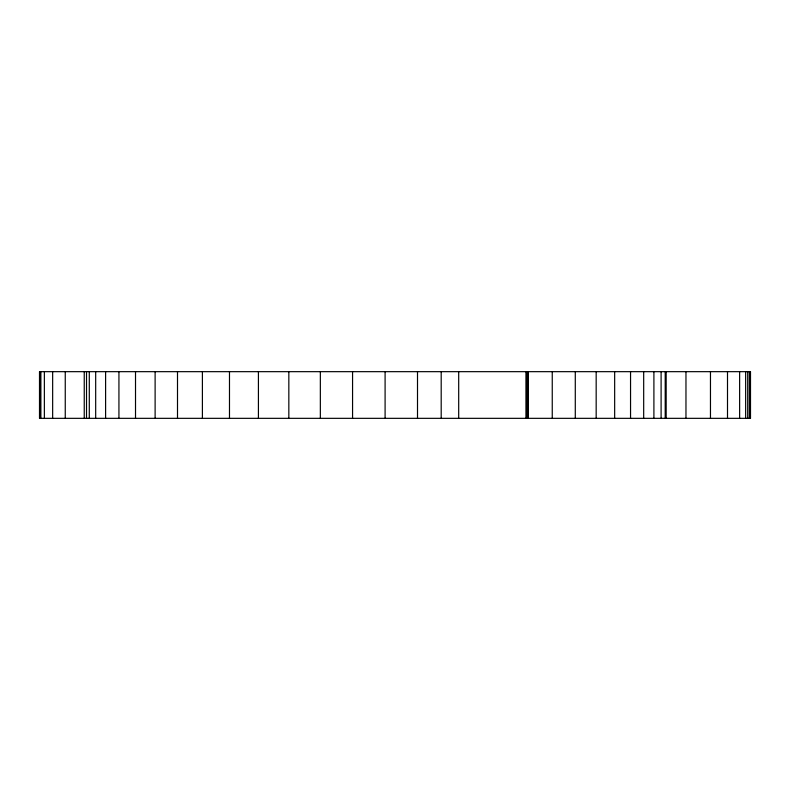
<?xml version="1.0" encoding="UTF-8"?>
<svg xmlns="http://www.w3.org/2000/svg" width="790" height="790" viewBox="0 0 790 790"><rect width="100%" height="100%" fill="white"/><g stroke="black" fill="none" stroke-linecap="round" stroke-linejoin="round"><path stroke-width="1.19" d="M749.355 371.665L749.355 418.335M747.705 371.665L747.705 418.335M745.642 371.665L745.642 418.335M739.628 371.665L739.628 418.335M727.501 371.665L727.501 418.335M710.467 371.665L710.467 418.335M685.967 371.665L685.967 418.335M666.168 371.665L666.168 418.335M665.21 371.665L665.21 418.335M661.102 371.665L661.102 418.335M653.903 371.665L653.903 418.335M643.682 371.665L643.682 418.335M630.548 371.665L630.548 418.335M614.66 371.665L614.66 418.335M596.174 371.665L596.174 418.335M575.288 371.665L575.288 418.335M552.25 371.665L552.25 418.335M528.263 371.665L528.263 418.335M528.026 371.665L528.026 418.335M526.89 371.665L526.89 418.335M525.942 371.665L525.942 418.335M458.694 371.665L458.694 418.335M441.195 371.665L441.195 418.335M417.505 371.665L417.505 418.335M385.095 371.665L385.095 418.335M352.567 371.665L352.567 418.335M320.345 371.665L320.345 418.335M288.834 371.665L288.834 418.335M258.419 371.665L258.419 418.335M229.485 371.665L229.485 418.335M202.398 371.665L202.398 418.335M177.503 371.665L177.503 418.335M155.117 371.665L155.117 418.335M135.515 371.665L135.515 418.335M118.934 371.665L118.934 418.335M105.603 371.665L105.603 418.335M95.679 371.665L95.679 418.335M89.29 371.665L89.29 418.335M86.515 371.665L86.515 418.335M84.244 371.665L84.244 418.335M65.254 371.665L65.254 418.335M52.654 371.665L52.654 418.335M44.368 371.665L44.368 418.335M40.873 371.665L40.873 418.335M39.944 371.665L39.944 418.335M39.648 371.665L39.648 418.335M750.5 371.665L39.5 371.665L39.5 418.335L750.5 418.335L750.5 371.665M750.312 418.335L750.312 371.665L750.214 418.335"/></g></svg>
